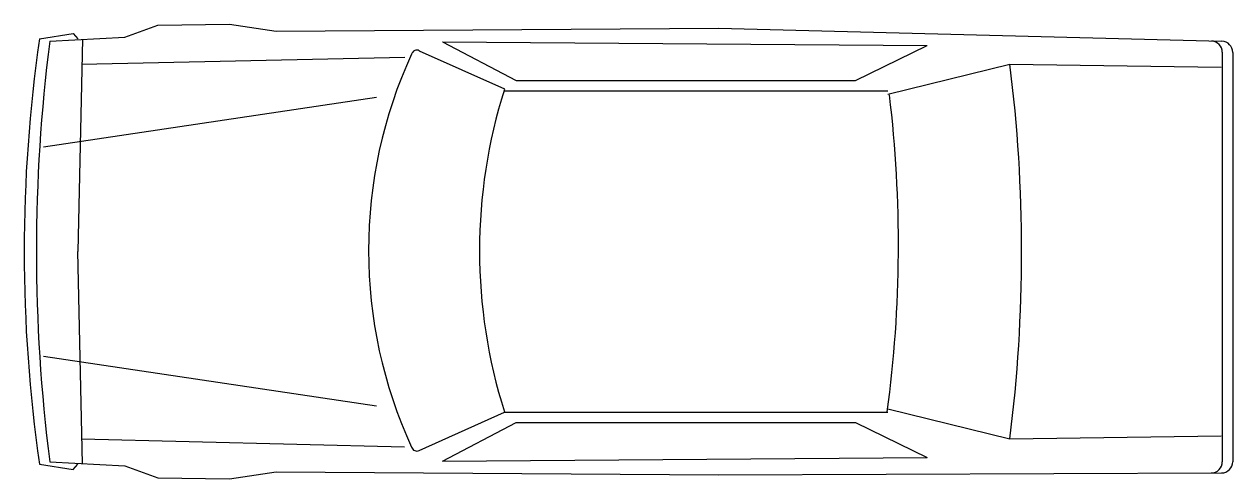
# Model space of a CAD drawing. Extents: x 191.99 to 196.3, y 53.3 to 54.93.
import ezdxf

# ---------------------------------------------------------------- set-up
doc = ezdxf.new("R2010")
doc.units = 0
doc.header["$MEASUREMENT"] = 0
doc.layers.add('01', color=1, linetype='CONTINUOUS')
doc.layers.add('02', color=2, linetype='CONTINUOUS')

msp = doc.modelspace()

# ---------------------------------------------------------------- linework, layer by layer
at = {"layer": '01'}
for p, q in [((192.0432, 54.8722), (192.1639, 54.8924)), ((192.1639, 54.8924), (192.1799, 54.8723)), ((192.1969, 54.8713), (192.1797, 54.1141)), ((193.4806, 54.8623), (193.7435, 54.7239)), ((193.4806, 54.8623), (195.2102, 54.8488)), ((194.9544, 54.7239), (195.2102, 54.8488)), ((192.1937, 54.7823), (193.3463, 54.8072)), ((193.3981, 54.8305), (193.7022, 54.6938)), ((196.263, 54.8249), (196.263, 53.3637)), ((195.0701, 54.6756), (195.505, 54.7829)), ((195.505, 54.7829), (196.2584, 54.7711)), ((193.7435, 54.7239), (194.9544, 54.7239)), ((193.7022, 54.6876), (195.0693, 54.6876)), ((192.0574, 54.4869), (193.2458, 54.6644)), ((192.1969, 53.3565), (192.1797, 54.1137)), ((192.0574, 53.7409), (193.2458, 53.5634)), ((193.3981, 53.4035), (193.7022, 53.5402)), ((193.7022, 53.5402), (195.0693, 53.5402)), ((195.0701, 53.5522), (195.505, 53.4449)), ((193.4806, 53.3654), (193.7435, 53.5039)), ((193.7435, 53.5039), (194.9544, 53.5039)), ((194.9544, 53.5039), (195.2102, 53.379)), ((192.1937, 53.4455), (193.346, 53.4163)), ((195.505, 53.4449), (196.2584, 53.4567)), ((192.0432, 53.3556), (192.1639, 53.3354)), ((192.1639, 53.3354), (192.1799, 53.3555)), ((193.4806, 53.3654), (195.2102, 53.379))]:
    msp.add_line(p, q, dxfattribs=at)
for centre, radius, start, end in [((197.2906, 54.1139), 5.3019, 171.7771, 188.2229), ((196.223, 54.8249), 0.04, 0, 88.5082), ((194.8967, 54.117), 1.6794, 155.3148, 204.6852), ((193.3899, 54.8123), 0.02, 65.7961, 162.2571), ((190.2062, 54.1139), 5.3409, 352.8041, 7.1959), ((195.5164, 54.117), 1.9034, 162.4075, 197.5925), ((190.6186, 54.1385), 4.489, 352.3602, 6.8322), ((193.3899, 53.4217), 0.02, 197.7429, 294.2039), ((196.223, 53.3637), 0.04, 270.2142, 0)]:
    msp.add_arc(centre, radius, start, end, dxfattribs=at)
at = {"layer": '02'}
for p, q in [((192.3478, 54.8782), (192.4649, 54.9212)), ((192.4649, 54.9212), (192.7206, 54.9251)), ((192.7206, 54.9251), (192.8871, 54.9002)), ((192.8871, 54.9002), (194.4656, 54.9107)), ((194.4656, 54.9107), (196.2615, 54.8639)), ((192.0797, 54.8642), (192.3478, 54.8782)), ((196.3004, 54.824), (196.3004, 53.3638)), ((192.0797, 53.3636), (192.3478, 53.3496)), ((192.3478, 53.3496), (192.4649, 53.3066)), ((192.4649, 53.3066), (192.7206, 53.3027)), ((192.7206, 53.3027), (192.8871, 53.3276)), ((192.8871, 53.3276), (194.4656, 53.3171)), ((194.4656, 53.3171), (196.2606, 53.3238))]:
    msp.add_line(p, q, dxfattribs=at)
for centre, radius, start, end in [((198.0228, 54.1139), 5.9903, 172.80509, 187.19491), ((196.2604, 54.824), 0.04, 0, 88.5082), ((196.2604, 53.3638), 0.04, 270.2142, 0)]:
    msp.add_arc(centre, radius, start, end, dxfattribs=at)

doc.saveas('drawing.dxf')
